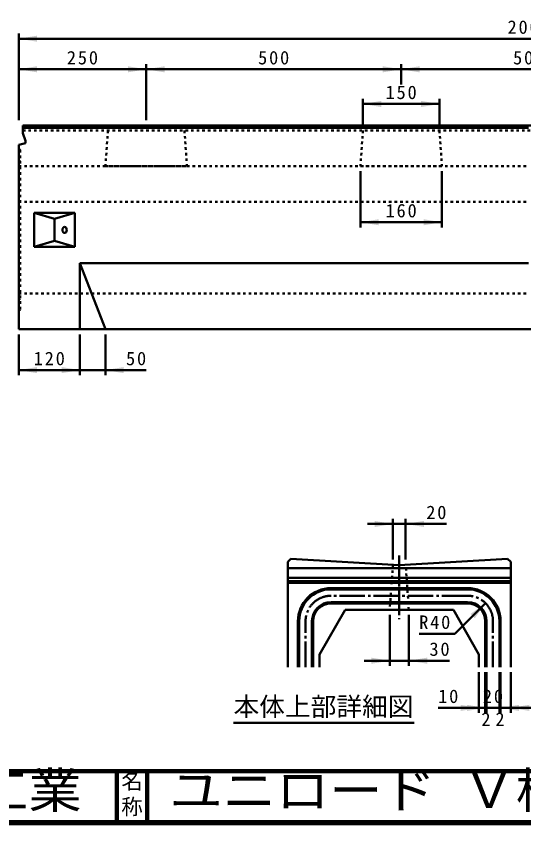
# Model space of a CAD drawing. Units: millimetres, scale not verified. Extents: x 100 to 4105, y 100 to 2870.
# Drawn here: x 1913 to 2908, y 100 to 1686 of the extents above; entities that cross this region are included whole.
import ezdxf
from ezdxf.enums import TextEntityAlignment as Align

# ---------------------------------------------------------------- set-up
doc = ezdxf.new("R2010")
doc.units = ezdxf.units.MM
doc.header["$LTSCALE"] = 5
doc.linetypes.add('USER1', pattern=[2.2, 1, -1.2])
doc.linetypes.add('USER2', pattern=[13.4, 10, -1.2, 1, -1.2])
doc.layers.add('V-nasSTD', color=7, linetype='Continuous', lineweight=50)
doc.styles.add('ＭＳ ゴシック', font='')
doc.styles.get('ＭＳ ゴシック').set_extended_font_data('MS Gothic')

msp = doc.modelspace()

# ---------------------------------------------------------------- hatches: boundary and pattern name
at = {"layer": 'V-nasSTD'}
for points in [[(1953.814, 1647.89), (1917.814, 1641.89), (1953.814, 1635.89)], [(1953.814, 1587.89), (1917.814, 1581.89), (1953.814, 1575.89)], [(2131.814, 1575.89), (2167.814, 1581.89), (2131.814, 1587.89)], [(2203.814, 1587.89), (2167.814, 1581.89), (2203.814, 1575.89)], [(2631.814, 1575.89), (2667.814, 1581.89), (2631.814, 1587.89)], [(2703.814, 1587.89), (2667.814, 1581.89), (2703.814, 1575.89)], [(2628.814, 1519.89), (2592.814, 1513.89), (2628.814, 1507.89)], [(2706.814, 1507.89), (2742.814, 1513.89), (2706.814, 1519.89)], [(2623.814, 1287.89), (2587.814, 1281.89), (2623.814, 1275.89)], [(2711.814, 1275.89), (2747.814, 1281.89), (2711.814, 1287.89)], [(1953.814, 997.89), (1917.814, 991.89), (1953.814, 985.89)], [(2001.814, 985.89), (2037.814, 991.89), (2001.814, 997.89)], [(2123.814, 997.89), (2087.814, 991.89), (2123.814, 985.89)], [(2615.586, 684.108), (2651.586, 690.108), (2615.586, 696.108)], [(2712.586, 696.108), (2676.586, 690.108), (2712.586, 684.108)], [(2811.978, 505.033), (2833.191, 534.731), (2803.493, 513.518)], [(2609.336, 415.876), (2645.336, 421.876), (2609.336, 427.876)], [(2718.836, 427.876), (2682.836, 421.876), (2718.836, 415.876)], [(2784.336, 323.376), (2820.336, 329.376), (2784.336, 335.376)], [(2796.836, 323.376), (2832.836, 329.376), (2796.836, 335.376)], [(2898.836, 335.376), (2862.836, 329.376), (2898.836, 323.376)], [(2918.836, 335.376), (2882.836, 329.376), (2918.836, 323.376)]]:
    msp.add_hatch(color=256, dxfattribs=at).paths.add_polyline_path(points)

# ---------------------------------------------------------------- linework, layer by layer
for p, q in [((1917.814, 1481.89), (1917.814, 1651.89)), ((1917.814, 1641.89), (3917.814, 1641.89)), ((2167.814, 1481.89), (2167.814, 1591.89)), ((2667.814, 1551.89), (2667.814, 1591.89)), ((1917.814, 1581.89), (2167.814, 1581.89)), ((2167.814, 1581.89), (2667.814, 1581.89)), ((2667.814, 1581.89), (3167.814, 1581.89)), ((2592.814, 1469.89), (2592.814, 1523.89)), ((2742.814, 1469.89), (2742.814, 1523.89)), ((2592.814, 1513.89), (2742.814, 1513.89)), ((3917.814, 1471.89), (1925.814, 1471.89)), ((1925.814, 1471.89), (1925.814, 1456.89)), ((1925.814, 1466.89), (2917.814, 1466.89)), ((1925.814, 1456.89), (1930.814, 1441.89)), ((1917.814, 1433.89), (1930.814, 1436.89)), ((1917.814, 1433.89), (1917.814, 1071.89)), ((1930.814, 1441.89), (1930.814, 1436.89)), ((2587.814, 1381.89), (2587.814, 1271.89)), ((2747.814, 1381.89), (2747.814, 1271.89)), ((1947.814, 1300.39), (1947.814, 1233.39)), ((1947.814, 1300.39), (2027.814, 1300.39)), ((1947.814, 1300.39), (1987.814, 1288.39)), ((1987.814, 1288.39), (2027.814, 1300.39)), ((1987.814, 1288.39), (1987.814, 1245.39)), ((2027.814, 1300.39), (2027.814, 1233.39)), ((2587.814, 1281.89), (2747.814, 1281.89)), ((1947.814, 1233.39), (1987.814, 1245.39)), ((1987.814, 1245.39), (2027.814, 1233.39)), ((1947.814, 1233.39), (2027.814, 1233.39)), ((2037.814, 1201.89), (2917.814, 1201.89)), ((2037.814, 1071.89), (2037.814, 1201.89)), ((2037.814, 1201.89), (2087.814, 1071.89)), ((1917.814, 1071.89), (3917.814, 1071.89)), ((1917.814, 1061.89), (1917.814, 981.89)), ((2037.814, 1061.89), (2037.814, 981.89)), ((2087.814, 1061.89), (2087.814, 981.89)), ((1917.814, 991.89), (2037.814, 991.89)), ((2037.814, 991.89), (2087.814, 991.89)), ((2167.814, 991.89), (2087.814, 991.89)), ((2651.586, 620.108), (2651.586, 700.108)), ((2676.586, 620.108), (2676.586, 700.108)), ((2601.586, 690.108), (2651.586, 690.108)), ((2651.586, 690.108), (2676.586, 690.108)), ((2756.586, 690.108), (2676.586, 690.108)), ((2451.586, 621.876), (2445.336, 615.626)), ((2451.586, 621.876), (2664.086, 609.376)), ((2664.086, 609.376), (2876.586, 621.876)), ((2876.586, 621.876), (2882.836, 615.626)), ((2445.336, 615.626), (2445.336, 409.376)), ((2445.336, 603.126), (2882.836, 603.126)), ((2882.836, 409.376), (2882.836, 615.626)), ((2445.336, 584.376), (2882.836, 584.376)), ((2445.336, 578.126), (2882.836, 578.126)), ((2445.336, 574.376), (2882.836, 574.376)), ((2797.836, 564.376), (2530.336, 564.376)), ((2797.836, 561.876), (2530.336, 561.876)), ((2797.836, 536.876), (2530.336, 536.876)), ((2797.836, 534.376), (2530.336, 534.376)), ((2773.087, 474.627), (2833.191, 534.731)), ((2557.836, 521.876), (2507.836, 434.376)), ((2770.336, 521.876), (2557.836, 521.876)), ((2645.336, 511.876), (2645.336, 411.876)), ((2682.836, 511.876), (2682.836, 411.876)), ((2770.336, 521.876), (2820.336, 434.376)), ((2465.336, 409.376), (2465.336, 499.376)), ((2467.836, 409.376), (2467.836, 499.376)), ((2492.836, 409.376), (2492.836, 499.376)), ((2495.336, 409.376), (2495.336, 499.376)), ((2832.836, 409.376), (2832.836, 499.376)), ((2835.336, 409.376), (2835.336, 499.376)), ((2860.336, 409.376), (2860.336, 499.376)), ((2862.836, 409.376), (2862.836, 499.376)), ((2773.087, 474.627), (2703.087, 474.627)), ((2507.836, 434.376), (2507.836, 409.376)), ((2820.336, 434.376), (2820.336, 409.376)), ((2595.336, 421.876), (2645.336, 421.876)), ((2645.336, 421.876), (2682.836, 421.876)), ((2762.836, 421.876), (2682.836, 421.876)), ((2820.336, 399.376), (2820.336, 319.376)), ((2832.836, 399.376), (2832.836, 319.376)), ((2835.336, 399.376), (2835.336, 319.376)), ((2860.336, 399.376), (2860.336, 319.376)), ((2862.836, 399.376), (2862.836, 319.376)), ((2882.836, 399.376), (2882.836, 319.376)), ((2740.336, 329.376), (2820.336, 329.376)), ((2820.336, 329.376), (2832.836, 329.376)), ((2832.836, 329.376), (2835.336, 329.376)), ((2835.336, 329.376), (2860.336, 329.376)), ((2860.336, 329.376), (2862.836, 329.376)), ((2862.836, 329.376), (2882.836, 329.376)), ((2962.836, 329.376), (2882.836, 329.376)), ((2339.118, 299.99), (2693.127, 299.99))]:
    msp.add_line(p, q, dxfattribs=at)
at = {"layer": 'V-nasSTD', "linetype": 'USER1'}
for p, q in [((1925.814, 1461.89), (3917.814, 1461.89)), ((2092.814, 1461.89), (2087.814, 1391.89)), ((2242.814, 1461.89), (2247.814, 1391.89)), ((2592.814, 1461.89), (2587.814, 1391.89)), ((2742.814, 1461.89), (2747.814, 1391.89)), ((1920.814, 1423.89), (1917.814, 1425.89)), ((1920.814, 1423.89), (1920.814, 1109.89)), ((1917.814, 1401.89), (1920.814, 1403.89)), ((1917.814, 1391.89), (2917.814, 1391.89)), ((2087.814, 1391.89), (2247.814, 1391.89)), ((2587.814, 1391.89), (2747.814, 1391.89)), ((1917.814, 1321.89), (2917.814, 1321.89)), ((1917.814, 1141.89), (2917.814, 1141.89)), ((1917.814, 1131.89), (1920.814, 1129.89)), ((1920.814, 1109.89), (1917.814, 1107.89)), ((2651.63, 610.105), (2645.336, 521.876)), ((2682.836, 521.876), (2676.63, 610.11))]:
    msp.add_line(p, q, dxfattribs=at)
at = {"layer": 'V-nasSTD', "linetype": 'USER2'}
for p, q in [((2664.086, 628.126), (2664.086, 503.126)), ((2797.836, 549.376), (2530.336, 549.376)), ((2480.336, 409.376), (2480.336, 499.376)), ((2847.836, 409.376), (2847.836, 499.376))]:
    msp.add_line(p, q, dxfattribs=at)
at = {"layer": 'V-nasSTD', "lineweight": 100}
for p, q in [((105, 205), (4100, 205)), ((2110, 205), (2110, 105)), ((2170, 205), (2170, 105)), ((105, 105), (4100, 105))]:
    msp.add_line(p, q, dxfattribs=at)
at = {"layer": 'V-nasSTD', "lineweight": 13}
msp.add_lwpolyline([(100, 100), (100, 2870), (4105, 2870), (4105, 100)], close=True, dxfattribs=at)
at = {"layer": 'V-nasSTD'}
for centre, radius, start, end in [((2530.336, 499.376), 65, 90, 180), ((2530.336, 499.376), 62.5, 90, 180), ((2797.836, 499.376), 65, 0, 90), ((2797.836, 499.376), 62.5, 0, 90), ((2530.336, 499.376), 37.5, 90, 180), ((2530.336, 499.376), 35, 90, 180), ((2797.836, 499.376), 37.5, 0, 90), ((2797.836, 499.376), 35, 0, 90)]:
    msp.add_arc(centre, radius, start, end, dxfattribs=at)
at = {"layer": 'V-nasSTD', "linetype": 'USER2'}
for centre, start, end in [((2530.336, 499.376), 90, 180), ((2797.836, 499.376), 0, 90)]:
    msp.add_arc(centre, 50, start, end, dxfattribs=at)
at = {"layer": 'V-nasSTD'}
msp.add_ellipse((2007.814, 1266.89), major_axis=(0, 6), ratio=0.707107, dxfattribs=at)

# ---------------------------------------------------------------- texts
at = {"layer": 'V-nasSTD', "style": 'ＭＳ ゴシック'}
for s, height, p in [('本体上部詳細図', 36.95, (2339.118, 350.39)), ('2', 26.39, (2825.086, 320.376)), ('2', 26.39, (2852.586, 320.376)), ('名', 30.79, (2118.982, 200.999)), ('称', 30.79, (2118.976, 151.01))]:
    msp.add_text(s, height=height, dxfattribs=at).set_placement(p, align=Align.TOP_LEFT)
at = {"layer": 'V-nasSTD', "style": 'ＭＳ ゴシック', "width": 1.1}
for s, p in [('株式会社船生コンクリート工業', (578.279, 202.55)), ('ユニロード Ｖ標準', (2213.25, 202.47))]:
    msp.add_text(s, height=69.65, dxfattribs=at).set_placement(p, align=Align.TOP_LEFT)
at = {"layer": 'V-nasSTD', "char_height": 26.39, "attachment_point": 1, "style": 'ＭＳ ゴシック'}
for s, insert in [('\\T1.2;2000', (2876.414, 1677.89)), ('\\T1.2;250', (2012.214, 1617.89)), ('\\T1.2;500', (2387.214, 1617.89)), ('\\T1.2;500', (2887.214, 1617.89)), ('\\T1.2;150', (2637.214, 1549.89)), ('\\T1.2;160', (2637.214, 1317.89)), ('\\T1.2;120', (1947.214, 1027.89)), ('\\T1.2;50', (2128.214, 1027.89)), ('\\T1.2;20', (2716.986, 726.108)), ('\\T1.2;R40', (2703.087, 510.627)), ('\\T1.2;30', (2723.236, 457.876)), ('\\T1.2;10', (2740.336, 365.376)), ('\\T1.2;20', (2828.036, 365.376))]:
    msp.add_mtext(s, dxfattribs=dict(at, insert=insert))

doc.saveas('drawing.dxf')
